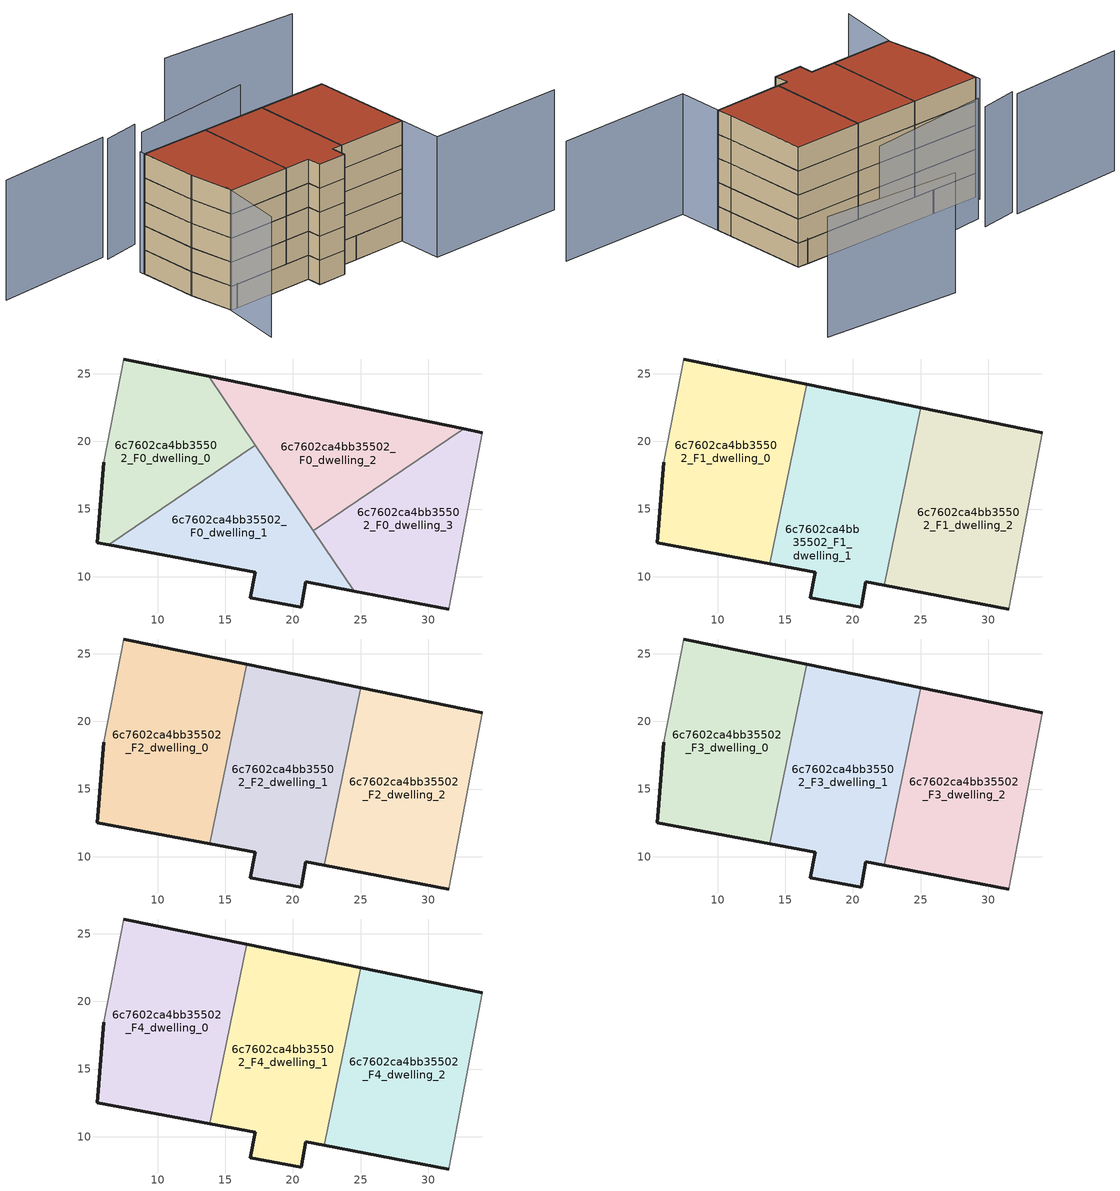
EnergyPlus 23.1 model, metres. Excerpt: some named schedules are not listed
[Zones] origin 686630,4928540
6c7602ca4bb35502_F0_dwelling_0
 floor ground (EU_floor_Construction): 17.22,19.72 13.77,24.8 7.5,26.09 6.01,18.48 5.53,12.53 6.39,12.36 z0
 wall outside (EU_wall_Construction): 7.5,26.09 13.77,24.8 / 6.39,12.36 5.53,12.53 6.01,18.48 z0:3
 wall adiabatic (EU_wall_Construction): 6.01,18.48 7.5,26.09 z0:3
 wall to 6c7602ca4bb35502_F0_dwelling_1 (EU_wall_Construction): 17.22,19.72 6.39,12.36 z0:3
 wall to 6c7602ca4bb35502_F0_dwelling_2 (EU_wall_Construction): 13.77,24.8 17.22,19.72 z0:3
6c7602ca4bb35502_F0_dwelling_1
 floor ground (EU_floor_Construction): 24.54,8.94 17.22,19.72 6.39,12.36 17.22,10.32 16.86,8.45 20.61,7.74 20.97,9.62 z0
 wall outside (EU_wall_Construction): 24.54,8.94 20.97,9.62 20.61,7.74 16.86,8.45 17.22,10.32 6.39,12.36 z0:3
 wall to 6c7602ca4bb35502_F0_dwelling_3 (EU_wall_Construction): 21.52,13.38 24.54,8.94 z0:3
 wall to 6c7602ca4bb35502_F0_dwelling_2 (EU_wall_Construction): 17.22,19.72 21.52,13.38 z0:3
6c7602ca4bb35502_F0_dwelling_2
 floor ground (EU_floor_Construction): 32.62,20.92 13.77,24.8 21.52,13.38 z0
 wall outside (EU_wall_Construction): 13.77,24.8 32.62,20.92 z0:3
 wall to 6c7602ca4bb35502_F0_dwelling_3 (EU_wall_Construction): 32.62,20.92 21.52,13.38 z0:3
6c7602ca4bb35502_F0_dwelling_3
 floor ground (EU_floor_Construction): 31.52,7.62 31.91,9.69 34.01,20.64 32.62,20.92 21.52,13.38 24.54,8.94 z0
 wall outside (EU_wall_Construction): 32.62,20.92 34.01,20.64 / 31.52,7.62 24.54,8.94 z0:3
 wall adiabatic (EU_wall_Construction): 34.01,20.64 31.91,9.69 31.52,7.62 z0:3
6c7602ca4bb35502_F1_dwelling_0
 floor to 6c7602ca4bb35502_F0_dwelling_0 (EU_floor_Construction): 15.4,18.48 16.02,21.48 13.77,24.8 7.5,26.09 6.01,18.48 5.53,12.53 6.39,12.36 z3
 floor to 6c7602ca4bb35502_F0_dwelling_1 (EU_floor_Construction): 13.86,10.95 15.4,18.48 6.39,12.36 z3
 floor to 6c7602ca4bb35502_F0_dwelling_2 (EU_floor_Construction): 16.02,21.48 16.58,24.22 13.77,24.8 z3
 wall outside (EU_wall_Construction): 7.5,26.09 16.58,24.22 / 13.86,10.95 5.53,12.53 6.01,18.48 z3:6
 wall to 6c7602ca4bb35502_F1_dwelling_1 (EU_wall_Construction): 16.58,24.22 13.86,10.95 z3:6
 wall adiabatic (EU_wall_Construction): 6.01,18.48 7.5,26.09 z3:6
6c7602ca4bb35502_F1_dwelling_1
 floor to 6c7602ca4bb35502_F0_dwelling_1 (EU_floor_Construction): 22.33,9.36 22.78,11.54 17.22,19.72 15.4,18.48 13.86,10.95 17.22,10.32 16.86,8.45 20.61,7.74 20.97,9.62 z3
 floor to 6c7602ca4bb35502_F0_dwelling_0 (EU_floor_Construction): 17.22,19.72 16.02,21.48 15.4,18.48 z3
 floor to 6c7602ca4bb35502_F0_dwelling_3 (EU_floor_Construction): 22.78,11.54 23.42,14.67 21.52,13.38 z3
 floor to 6c7602ca4bb35502_F0_dwelling_2 (EU_floor_Construction): 23.42,14.67 25.03,22.48 16.58,24.22 16.02,21.48 21.52,13.38 z3
 wall outside (EU_wall_Construction): 16.58,24.22 25.03,22.48 / 22.33,9.36 20.97,9.62 20.61,7.74 16.86,8.45 17.22,10.32 13.86,10.95 z3:6
 wall to 6c7602ca4bb35502_F1_dwelling_2 (EU_wall_Construction): 25.03,22.48 22.33,9.36 z3:6
6c7602ca4bb35502_F1_dwelling_2
 floor to 6c7602ca4bb35502_F0_dwelling_2 (EU_floor_Construction): 32.62,20.92 25.03,22.48 23.42,14.67 z3
 floor to 6c7602ca4bb35502_F0_dwelling_3 (EU_floor_Construction): 31.52,7.62 31.91,9.69 34.01,20.64 32.62,20.92 23.42,14.67 22.78,11.54 24.54,8.94 z3
 floor to 6c7602ca4bb35502_F0_dwelling_1 (EU_floor_Construction): 24.54,8.94 22.78,11.54 22.33,9.36 z3
 wall outside (EU_wall_Construction): 25.03,22.48 34.01,20.64 / 31.52,7.62 22.33,9.36 z3:6
 wall adiabatic (EU_wall_Construction): 34.01,20.64 31.91,9.69 31.52,7.62 z3:6
6c7602ca4bb35502_F2_dwelling_0
 floor to 6c7602ca4bb35502_F1_dwelling_0 (EU_floor_Construction): 13.86,10.95 16.58,24.22 7.5,26.09 6.01,18.48 5.53,12.53 z6
 wall outside (EU_wall_Construction): 7.5,26.09 16.58,24.22 / 13.86,10.95 5.53,12.53 6.01,18.48 z6:9
 wall to 6c7602ca4bb35502_F2_dwelling_1 (EU_wall_Construction): 16.58,24.22 13.86,10.95 z6:9
 wall adiabatic (EU_wall_Construction): 6.01,18.48 7.5,26.09 z6:9
6c7602ca4bb35502_F2_dwelling_1
 floor to 6c7602ca4bb35502_F1_dwelling_1 (EU_floor_Construction): 22.33,9.36 25.03,22.48 16.58,24.22 13.86,10.95 17.22,10.32 16.86,8.45 20.61,7.74 20.97,9.62 z6
 wall outside (EU_wall_Construction): 16.58,24.22 25.03,22.48 / 22.33,9.36 20.97,9.62 20.61,7.74 16.86,8.45 17.22,10.32 13.86,10.95 z6:9
 wall to 6c7602ca4bb35502_F2_dwelling_2 (EU_wall_Construction): 25.03,22.48 22.33,9.36 z6:9
6c7602ca4bb35502_F2_dwelling_2
 floor to 6c7602ca4bb35502_F1_dwelling_2 (EU_floor_Construction): 31.52,7.62 31.91,9.69 34.01,20.64 25.03,22.48 22.33,9.36 z6
 wall outside (EU_wall_Construction): 25.03,22.48 34.01,20.64 / 31.52,7.62 22.33,9.36 z6:9
 wall adiabatic (EU_wall_Construction): 34.01,20.64 31.91,9.69 31.52,7.62 z6:9
6c7602ca4bb35502_F3_dwelling_0
 floor to 6c7602ca4bb35502_F2_dwelling_0 (EU_floor_Construction): 13.86,10.95 16.58,24.22 7.5,26.09 6.01,18.48 5.53,12.53 z9
 wall outside (EU_wall_Construction): 7.5,26.09 16.58,24.22 / 13.86,10.95 5.53,12.53 6.01,18.48 z9:12
 wall to 6c7602ca4bb35502_F3_dwelling_1 (EU_wall_Construction): 16.58,24.22 13.86,10.95 z9:12
 wall adiabatic (EU_wall_Construction): 6.01,18.48 7.5,26.09 z9:12
6c7602ca4bb35502_F3_dwelling_1
 floor to 6c7602ca4bb35502_F2_dwelling_1 (EU_floor_Construction): 22.33,9.36 25.03,22.48 16.58,24.22 13.86,10.95 17.22,10.32 16.86,8.45 20.61,7.74 20.97,9.62 z9
 wall outside (EU_wall_Construction): 16.58,24.22 25.03,22.48 / 22.33,9.36 20.97,9.62 20.61,7.74 16.86,8.45 17.22,10.32 13.86,10.95 z9:12
 wall to 6c7602ca4bb35502_F3_dwelling_2 (EU_wall_Construction): 25.03,22.48 22.33,9.36 z9:12
6c7602ca4bb35502_F3_dwelling_2
 floor to 6c7602ca4bb35502_F2_dwelling_2 (EU_floor_Construction): 31.52,7.62 31.91,9.69 34.01,20.64 25.03,22.48 22.33,9.36 z9
 wall outside (EU_wall_Construction): 25.03,22.48 34.01,20.64 / 31.52,7.62 22.33,9.36 z9:12
 wall adiabatic (EU_wall_Construction): 34.01,20.64 31.91,9.69 31.52,7.62 z9:12
6c7602ca4bb35502_F4_dwelling_0
 floor to 6c7602ca4bb35502_F3_dwelling_0 (EU_floor_Construction): 13.86,10.95 16.58,24.22 7.5,26.09 6.01,18.48 5.53,12.53 z12
 wall outside (EU_wall_Construction): 7.5,26.09 16.58,24.22 / 13.86,10.95 5.53,12.53 6.01,18.48 z12:15
 wall to 6c7602ca4bb35502_F4_dwelling_1 (EU_wall_Construction): 16.58,24.22 13.86,10.95 z12:15
 wall adiabatic (EU_wall_Construction): 6.01,18.48 7.5,26.09 z12:15
 roof outside (EU_roof_Construction): 16.58,24.22 13.86,10.95 5.53,12.53 6.01,18.48 7.5,26.09 z15
6c7602ca4bb35502_F4_dwelling_1
 floor to 6c7602ca4bb35502_F3_dwelling_1 (EU_floor_Construction): 22.33,9.36 25.03,22.48 16.58,24.22 13.86,10.95 17.22,10.32 16.86,8.45 20.61,7.74 20.97,9.62 z12
 wall outside (EU_wall_Construction): 16.58,24.22 25.03,22.48 / 22.33,9.36 20.97,9.62 20.61,7.74 16.86,8.45 17.22,10.32 13.86,10.95 z12:15
 wall to 6c7602ca4bb35502_F4_dwelling_2 (EU_wall_Construction): 25.03,22.48 22.33,9.36 z12:15
 roof outside (EU_roof_Construction): 25.03,22.48 22.33,9.36 20.97,9.62 20.61,7.74 16.86,8.45 17.22,10.32 13.86,10.95 16.58,24.22 z15
6c7602ca4bb35502_F4_dwelling_2
 floor to 6c7602ca4bb35502_F3_dwelling_2 (EU_floor_Construction): 31.52,7.62 31.91,9.69 34.01,20.64 25.03,22.48 22.33,9.36 z12
 wall outside (EU_wall_Construction): 25.03,22.48 34.01,20.64 / 31.52,7.62 22.33,9.36 z12:15
 wall adiabatic (EU_wall_Construction): 34.01,20.64 31.91,9.69 31.52,7.62 z12:15
 roof outside (EU_roof_Construction): 34.01,20.64 31.91,9.69 31.52,7.62 22.33,9.36 25.03,22.48 z15
shading: 5.83,13.48 2.56,4.82 / 7.62,26.72 6,18.43 / 28.47,27.94 11.83,29.61 / 13.11,31.49 8.19,31.68 / 8.22,32.39 -7.23,34.65 / 48.1,-1.46 30.42,1.93 / 30.42,1.93 34.01,20.64 / 46.83,34 29.06,38.9 z0:15
[Building]
EU S2 Campaign: North Axis=0; Terrain=City; Solar Distribution=FullExterior
[Site:Location]
Bologna: Latitude=44.5; Longitude=11.25; Time Zone=1; Elevation=37
[SizingPeriod:WeatherFileDays]
AnnualSizingPeriod: Begin Month=1; Begin Day of Month=1; End Month=12; End Day of Month=31; Day of Week for Start Day=Monday; Use Weather File Daylight Saving Period=No; Use Weather File Rain and Snow Indicators=No
[MATERIAL]
EU_InternalMass_Material: Roughness=MediumRough; Thickness=0.1; Conductivity=1; Density=1800; Specific Heat=900; Thermal Absorptance=0.9; Solar Absorptance=0.7; Visible Absorptance=0.7
[MATERIAL:NOMASS] Roughness=MediumRough; Thermal Absorptance=0.9; Solar Absorptance=0.7; Visible Absorptance=0.7
Name | Thermal Resistance
EU_wall_NoMass | 0.905828
EU_roof_NoMass | 0.37593
EU_floor_NoMass | 0.67114
[CONSTRUCTION]
EU_wall_Construction: EU_wall_NoMass
EU_roof_Construction: EU_roof_NoMass
EU_floor_Construction: EU_floor_NoMass
EU_InternalMass_Construction: EU_InternalMass_Material
[ZONE] Type=1; Multiplier=1; Ceiling Height=autocalculate; Floor Area=autocalculate; Part of Total Floor Area=Yes
Name | Volume
6c7602ca4bb35502_F0_dwelling_0 | 277.658
6c7602ca4bb35502_F1_dwelling_0; 6c7602ca4bb35502_F2_dwelling_0; 6c7602ca4bb35502_F3_dwelling_0; 6c7602ca4bb35502_F4_dwelling_0 | 370.228
6c7602ca4bb35502_F0_dwelling_1 | 277.675
6c7602ca4bb35502_F1_dwelling_1; 6c7602ca4bb35502_F2_dwelling_1; 6c7602ca4bb35502_F3_dwelling_1; 6c7602ca4bb35502_F4_dwelling_1 | 370.208
6c7602ca4bb35502_F0_dwelling_2 | 277.666
6c7602ca4bb35502_F1_dwelling_2; 6c7602ca4bb35502_F2_dwelling_2; 6c7602ca4bb35502_F3_dwelling_2; 6c7602ca4bb35502_F4_dwelling_2 | 370.203
6c7602ca4bb35502_F0_dwelling_3 | 277.676
[INTERNALMASS] Construction=EU_InternalMass_Construction
Name | Zone or ZoneList | Surface Area
6c7602ca4bb35502_F0_dwelling_0_EU_InternalMass | 6c7602ca4bb35502_F0_dwelling_0 | 92.5513
6c7602ca4bb35502_F0_dwelling_1_EU_InternalMass | 6c7602ca4bb35502_F0_dwelling_1 | 92.5577
6c7602ca4bb35502_F0_dwelling_2_EU_InternalMass | 6c7602ca4bb35502_F0_dwelling_2 | 92.5508
6c7602ca4bb35502_F0_dwelling_3_EU_InternalMass | 6c7602ca4bb35502_F0_dwelling_3 | 92.5594
6c7602ca4bb35502_F1_dwelling_0_EU_InternalMass | 6c7602ca4bb35502_F1_dwelling_0 | 123.409
6c7602ca4bb35502_F1_dwelling_1_EU_InternalMass | 6c7602ca4bb35502_F1_dwelling_1 | 123.402
6c7602ca4bb35502_F1_dwelling_2_EU_InternalMass | 6c7602ca4bb35502_F1_dwelling_2 | 123.401
6c7602ca4bb35502_F2_dwelling_0_EU_InternalMass | 6c7602ca4bb35502_F2_dwelling_0 | 123.409
6c7602ca4bb35502_F2_dwelling_1_EU_InternalMass | 6c7602ca4bb35502_F2_dwelling_1 | 123.402
6c7602ca4bb35502_F2_dwelling_2_EU_InternalMass | 6c7602ca4bb35502_F2_dwelling_2 | 123.401
6c7602ca4bb35502_F3_dwelling_0_EU_InternalMass | 6c7602ca4bb35502_F3_dwelling_0 | 123.409
6c7602ca4bb35502_F3_dwelling_1_EU_InternalMass | 6c7602ca4bb35502_F3_dwelling_1 | 123.402
6c7602ca4bb35502_F3_dwelling_2_EU_InternalMass | 6c7602ca4bb35502_F3_dwelling_2 | 123.401
6c7602ca4bb35502_F4_dwelling_0_EU_InternalMass | 6c7602ca4bb35502_F4_dwelling_0 | 123.409
6c7602ca4bb35502_F4_dwelling_1_EU_InternalMass | 6c7602ca4bb35502_F4_dwelling_1 | 123.402
6c7602ca4bb35502_F4_dwelling_2_EU_InternalMass | 6c7602ca4bb35502_F4_dwelling_2 | 123.401
[OTHEREQUIPMENT] Fuel Type=Electricity; Design Level Calculation Method=Watts/Area; Power per Zone Floor Area=1; Fraction Latent=0; Fraction Radiant=0; Fraction Lost=0; Carbon Dioxide Generation Rate=0; EndUse Subcategory=EU_Step8_InternalGains
Name | Zone or ZoneList or Space or SpaceList | Schedule
EU_Step8_InternalGain_6c7602ca4bb35502_F0_dwelling_0_f000 | 6c7602ca4bb35502_F0_dwelling_0 | EU_Step8_GainSchedule_6c7602ca4bb35502_F0_dwelling_0_f000
EU_Step8_InternalGain_6c7602ca4bb35502_F0_dwelling_1_f000 | 6c7602ca4bb35502_F0_dwelling_1 | EU_Step8_GainSchedule_6c7602ca4bb35502_F0_dwelling_1_f000
EU_Step8_InternalGain_6c7602ca4bb35502_F0_dwelling_2_f000 | 6c7602ca4bb35502_F0_dwelling_2 | EU_Step8_GainSchedule_6c7602ca4bb35502_F0_dwelling_2_f000
EU_Step8_InternalGain_6c7602ca4bb35502_F0_dwelling_3_f000 | 6c7602ca4bb35502_F0_dwelling_3 | EU_Step8_GainSchedule_6c7602ca4bb35502_F0_dwelling_3_f000
EU_Step8_InternalGain_6c7602ca4bb35502_F1_dwelling_0_f000 | 6c7602ca4bb35502_F1_dwelling_0 | EU_Step8_GainSchedule_6c7602ca4bb35502_F1_dwelling_0_f000
EU_Step8_InternalGain_6c7602ca4bb35502_F1_dwelling_1_f000 | 6c7602ca4bb35502_F1_dwelling_1 | EU_Step8_GainSchedule_6c7602ca4bb35502_F1_dwelling_1_f000
EU_Step8_InternalGain_6c7602ca4bb35502_F1_dwelling_2_f000 | 6c7602ca4bb35502_F1_dwelling_2 | EU_Step8_GainSchedule_6c7602ca4bb35502_F1_dwelling_2_f000
EU_Step8_InternalGain_6c7602ca4bb35502_F2_dwelling_0_f000 | 6c7602ca4bb35502_F2_dwelling_0 | EU_Step8_GainSchedule_6c7602ca4bb35502_F2_dwelling_0_f000
EU_Step8_InternalGain_6c7602ca4bb35502_F2_dwelling_1_f000 | 6c7602ca4bb35502_F2_dwelling_1 | EU_Step8_GainSchedule_6c7602ca4bb35502_F2_dwelling_1_f000
EU_Step8_InternalGain_6c7602ca4bb35502_F2_dwelling_2_f000 | 6c7602ca4bb35502_F2_dwelling_2 | EU_Step8_GainSchedule_6c7602ca4bb35502_F2_dwelling_2_f000
EU_Step8_InternalGain_6c7602ca4bb35502_F3_dwelling_0_f000 | 6c7602ca4bb35502_F3_dwelling_0 | EU_Step8_GainSchedule_6c7602ca4bb35502_F3_dwelling_0_f000
EU_Step8_InternalGain_6c7602ca4bb35502_F3_dwelling_1_f000 | 6c7602ca4bb35502_F3_dwelling_1 | EU_Step8_GainSchedule_6c7602ca4bb35502_F3_dwelling_1_f000
EU_Step8_InternalGain_6c7602ca4bb35502_F3_dwelling_2_f000 | 6c7602ca4bb35502_F3_dwelling_2 | EU_Step8_GainSchedule_6c7602ca4bb35502_F3_dwelling_2_f000
EU_Step8_InternalGain_6c7602ca4bb35502_F4_dwelling_0_f000 | 6c7602ca4bb35502_F4_dwelling_0 | EU_Step8_GainSchedule_6c7602ca4bb35502_F4_dwelling_0_f000
EU_Step8_InternalGain_6c7602ca4bb35502_F4_dwelling_1_f000 | 6c7602ca4bb35502_F4_dwelling_1 | EU_Step8_GainSchedule_6c7602ca4bb35502_F4_dwelling_1_f000
EU_Step8_InternalGain_6c7602ca4bb35502_F4_dwelling_2_f000 | 6c7602ca4bb35502_F4_dwelling_2 | EU_Step8_GainSchedule_6c7602ca4bb35502_F4_dwelling_2_f000
[ZONEVENTILATION:DESIGNFLOWRATE] Schedule=EU_AlwaysOn; Design Flow Rate Calculation Method=AirChanges/Hour; Air Changes per Hour=0.73129; Ventilation Type=Natural; Fan Pressure Rise=0; Fan Total Efficiency=1; Constant Term Coefficient=1; Temperature Term Coefficient=0; Velocity Term Coefficient=0; Velocity Squared Term Coefficient=0; Minimum Indoor Temperature=-100; Maximum Indoor Temperature=100; Delta Temperature=-100; Minimum Outdoor Temperature=-100; Maximum Outdoor Temperature=100; Maximum Wind Speed=40
Name | Zone or ZoneList or Space or SpaceList
EU_ConstantAir_6c7602ca4bb35502_F0_dwelling_0 | 6c7602ca4bb35502_F0_dwelling_0
EU_ConstantAir_6c7602ca4bb35502_F0_dwelling_1 | 6c7602ca4bb35502_F0_dwelling_1
EU_ConstantAir_6c7602ca4bb35502_F0_dwelling_2 | 6c7602ca4bb35502_F0_dwelling_2
EU_ConstantAir_6c7602ca4bb35502_F0_dwelling_3 | 6c7602ca4bb35502_F0_dwelling_3
EU_ConstantAir_6c7602ca4bb35502_F1_dwelling_0 | 6c7602ca4bb35502_F1_dwelling_0
EU_ConstantAir_6c7602ca4bb35502_F1_dwelling_1 | 6c7602ca4bb35502_F1_dwelling_1
EU_ConstantAir_6c7602ca4bb35502_F1_dwelling_2 | 6c7602ca4bb35502_F1_dwelling_2
EU_ConstantAir_6c7602ca4bb35502_F2_dwelling_0 | 6c7602ca4bb35502_F2_dwelling_0
EU_ConstantAir_6c7602ca4bb35502_F2_dwelling_1 | 6c7602ca4bb35502_F2_dwelling_1
EU_ConstantAir_6c7602ca4bb35502_F2_dwelling_2 | 6c7602ca4bb35502_F2_dwelling_2
EU_ConstantAir_6c7602ca4bb35502_F3_dwelling_0 | 6c7602ca4bb35502_F3_dwelling_0
EU_ConstantAir_6c7602ca4bb35502_F3_dwelling_1 | 6c7602ca4bb35502_F3_dwelling_1
EU_ConstantAir_6c7602ca4bb35502_F3_dwelling_2 | 6c7602ca4bb35502_F3_dwelling_2
EU_ConstantAir_6c7602ca4bb35502_F4_dwelling_0 | 6c7602ca4bb35502_F4_dwelling_0
EU_ConstantAir_6c7602ca4bb35502_F4_dwelling_1 | 6c7602ca4bb35502_F4_dwelling_1
EU_ConstantAir_6c7602ca4bb35502_F4_dwelling_2 | 6c7602ca4bb35502_F4_dwelling_2
[HVACTEMPLATE:THERMOSTAT] Constant Heating Setpoint=20; Constant Cooling Setpoint=50
EU_HeatOnly_6c7602ca4bb35502_F0_dwelling_0; EU_HeatOnly_6c7602ca4bb35502_F0_dwelling_1; EU_HeatOnly_6c7602ca4bb35502_F0_dwelling_2; EU_HeatOnly_6c7602ca4bb35502_F0_dwelling_3; EU_HeatOnly_6c7602ca4bb35502_F1_dwelling_0; EU_HeatOnly_6c7602ca4bb35502_F1_dwelling_1; EU_HeatOnly_6c7602ca4bb35502_F1_dwelling_2; EU_HeatOnly_6c7602ca4bb35502_F2_dwelling_0; EU_HeatOnly_6c7602ca4bb35502_F2_dwelling_1; EU_HeatOnly_6c7602ca4bb35502_F2_dwelling_2; EU_HeatOnly_6c7602ca4bb35502_F3_dwelling_0; EU_HeatOnly_6c7602ca4bb35502_F3_dwelling_1; EU_HeatOnly_6c7602ca4bb35502_F3_dwelling_2; EU_HeatOnly_6c7602ca4bb35502_F4_dwelling_0; EU_HeatOnly_6c7602ca4bb35502_F4_dwelling_1; EU_HeatOnly_6c7602ca4bb35502_F4_dwelling_2
[HVACTEMPLATE:ZONE:IDEALLOADSAIRSYSTEM] System Availability Schedule=EU_AlwaysOn; Maximum Heating Supply Air Temperature=50; Minimum Cooling Supply Air Temperature=13; Maximum Heating Supply Air Humidity Ratio=0.0156; Minimum Cooling Supply Air Humidity Ratio=0.0077; Heating Limit=NoLimit; Cooling Limit=NoLimit; Heating Availability Schedule=EU_AlwaysOn; Cooling Availability Schedule=EU_CoolingOff; Dehumidification Control Type=ConstantSensibleHeatRatio; Cooling Sensible Heat Ratio=0.7; Dehumidification Setpoint=60; Humidification Control Type=None; Humidification Setpoint=30; Outdoor Air Method=None; Outdoor Air Flow Rate per Person=0.00944; Outdoor Air Flow Rate per Zone Floor Area=0; Outdoor Air Flow Rate per Zone=0; Demand Controlled Ventilation Type=None; Outdoor Air Economizer Type=NoEconomizer; Heat Recovery Type=None; Sensible Heat Recovery Effectiveness=0.7; Latent Heat Recovery Effectiveness=0.65
Name | Template Thermostat
6c7602ca4bb35502_F0_dwelling_0 | EU_HeatOnly_6c7602ca4bb35502_F0_dwelling_0
6c7602ca4bb35502_F0_dwelling_1 | EU_HeatOnly_6c7602ca4bb35502_F0_dwelling_1
6c7602ca4bb35502_F0_dwelling_2 | EU_HeatOnly_6c7602ca4bb35502_F0_dwelling_2
6c7602ca4bb35502_F0_dwelling_3 | EU_HeatOnly_6c7602ca4bb35502_F0_dwelling_3
6c7602ca4bb35502_F1_dwelling_0 | EU_HeatOnly_6c7602ca4bb35502_F1_dwelling_0
6c7602ca4bb35502_F1_dwelling_1 | EU_HeatOnly_6c7602ca4bb35502_F1_dwelling_1
6c7602ca4bb35502_F1_dwelling_2 | EU_HeatOnly_6c7602ca4bb35502_F1_dwelling_2
6c7602ca4bb35502_F2_dwelling_0 | EU_HeatOnly_6c7602ca4bb35502_F2_dwelling_0
6c7602ca4bb35502_F2_dwelling_1 | EU_HeatOnly_6c7602ca4bb35502_F2_dwelling_1
6c7602ca4bb35502_F2_dwelling_2 | EU_HeatOnly_6c7602ca4bb35502_F2_dwelling_2
6c7602ca4bb35502_F3_dwelling_0 | EU_HeatOnly_6c7602ca4bb35502_F3_dwelling_0
6c7602ca4bb35502_F3_dwelling_1 | EU_HeatOnly_6c7602ca4bb35502_F3_dwelling_1
6c7602ca4bb35502_F3_dwelling_2 | EU_HeatOnly_6c7602ca4bb35502_F3_dwelling_2
6c7602ca4bb35502_F4_dwelling_0 | EU_HeatOnly_6c7602ca4bb35502_F4_dwelling_0
6c7602ca4bb35502_F4_dwelling_1 | EU_HeatOnly_6c7602ca4bb35502_F4_dwelling_1
